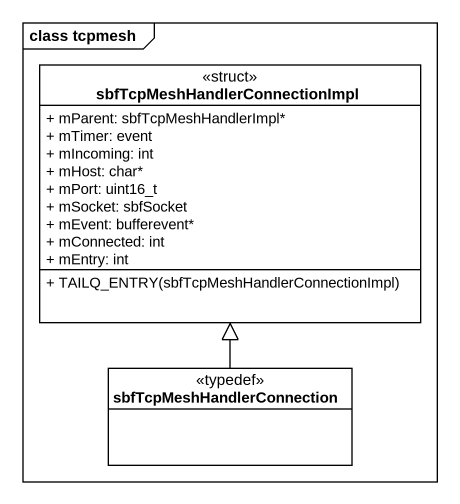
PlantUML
@startuml
mainframe class tcpmesh
hide circle
hide empty members
skinparam classAttributeIconSize 0
class "sbfTcpMeshHandlerConnectionImpl" as sbfTcpMeshHandlerConnectionI <<struct>> {
  + mParent: sbfTcpMeshHandlerImpl*
  + mTimer: event
  + mIncoming: int
  + mHost: char*
  + mPort: uint16_t
  + mSocket: sbfSocket
  + mEvent: bufferevent*
  + mConnected: int
  + mEntry: int
  + TAILQ_ENTRY(sbfTcpMeshHandlerConnectionImpl)
}
class sbfTcpMeshHandlerConnection <<typedef>>
sbfTcpMeshHandlerConnection -up-|> sbfTcpMeshHandlerConnectionI
@enduml
